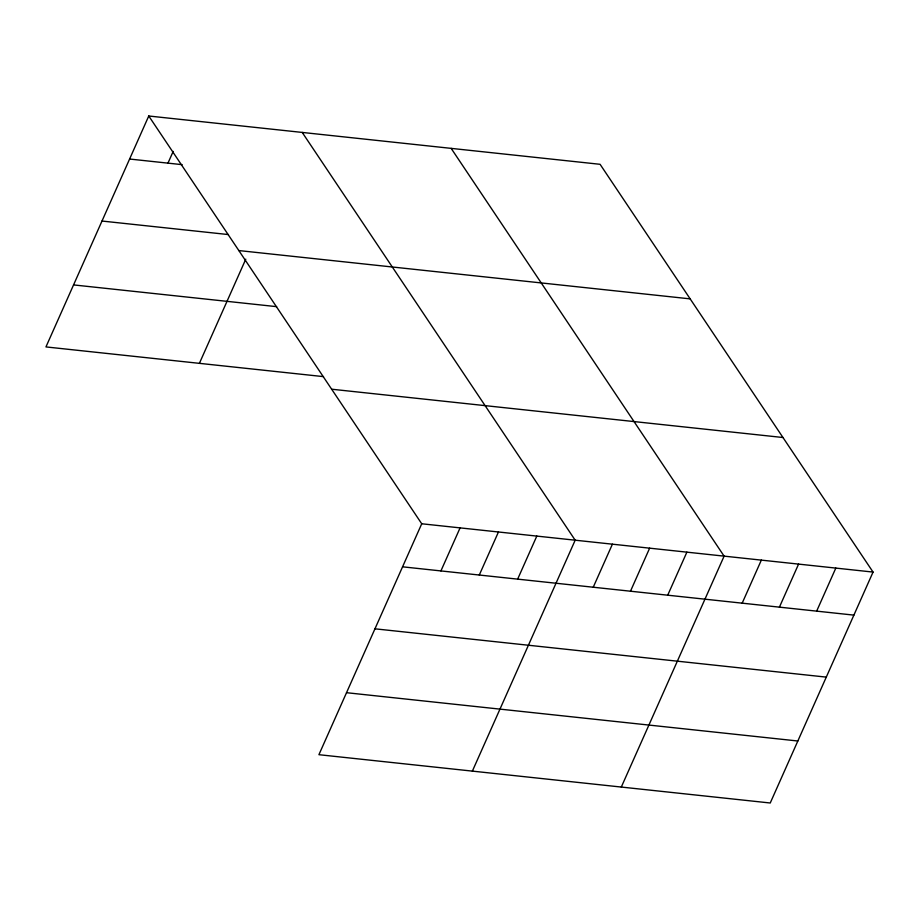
<?xml version="1.0" encoding="UTF-8"?>
<svg xmlns="http://www.w3.org/2000/svg" width="919" height="919" viewBox="0 0 919 919"><rect width="100%" height="100%" fill="white"/><g stroke="black" fill="none" stroke-linecap="round" stroke-linejoin="round"><path stroke-width="1.38" d="M148.763 116.001L421.729 523.773L318.916 754.694L770.237 802.999L873.05 572.077L600.084 164.306L148.763 116.001L45.95 346.922L323.511 376.629M167.959 163.145L173.186 151.405M199.4 363.338L245.775 259.181M440.925 570.917L460.086 527.874M479.293 575.018L498.454 531.986M517.65 579.131L536.811 536.087M472.366 771.121L575.179 540.2L302.213 132.416M593.249 587.218L612.41 544.186M630.48 591.204L649.641 548.172M667.711 595.19L686.884 552.158M621.301 787.066L724.115 556.144L451.149 148.361M742.184 603.163L761.346 560.13M779.415 607.149L798.577 564.117M816.658 611.135L835.819 568.103M129.602 159.033L182.169 164.662M101.998 221.042L228.452 234.575M238.837 250.565L690.169 298.87M73.554 284.913L276.653 306.659M331.644 389.208L782.977 437.513M421.729 523.773L873.05 572.077M402.556 566.816L853.889 615.121M374.952 628.814L826.284 677.119M346.52 692.696L797.841 741.001"/></g></svg>
